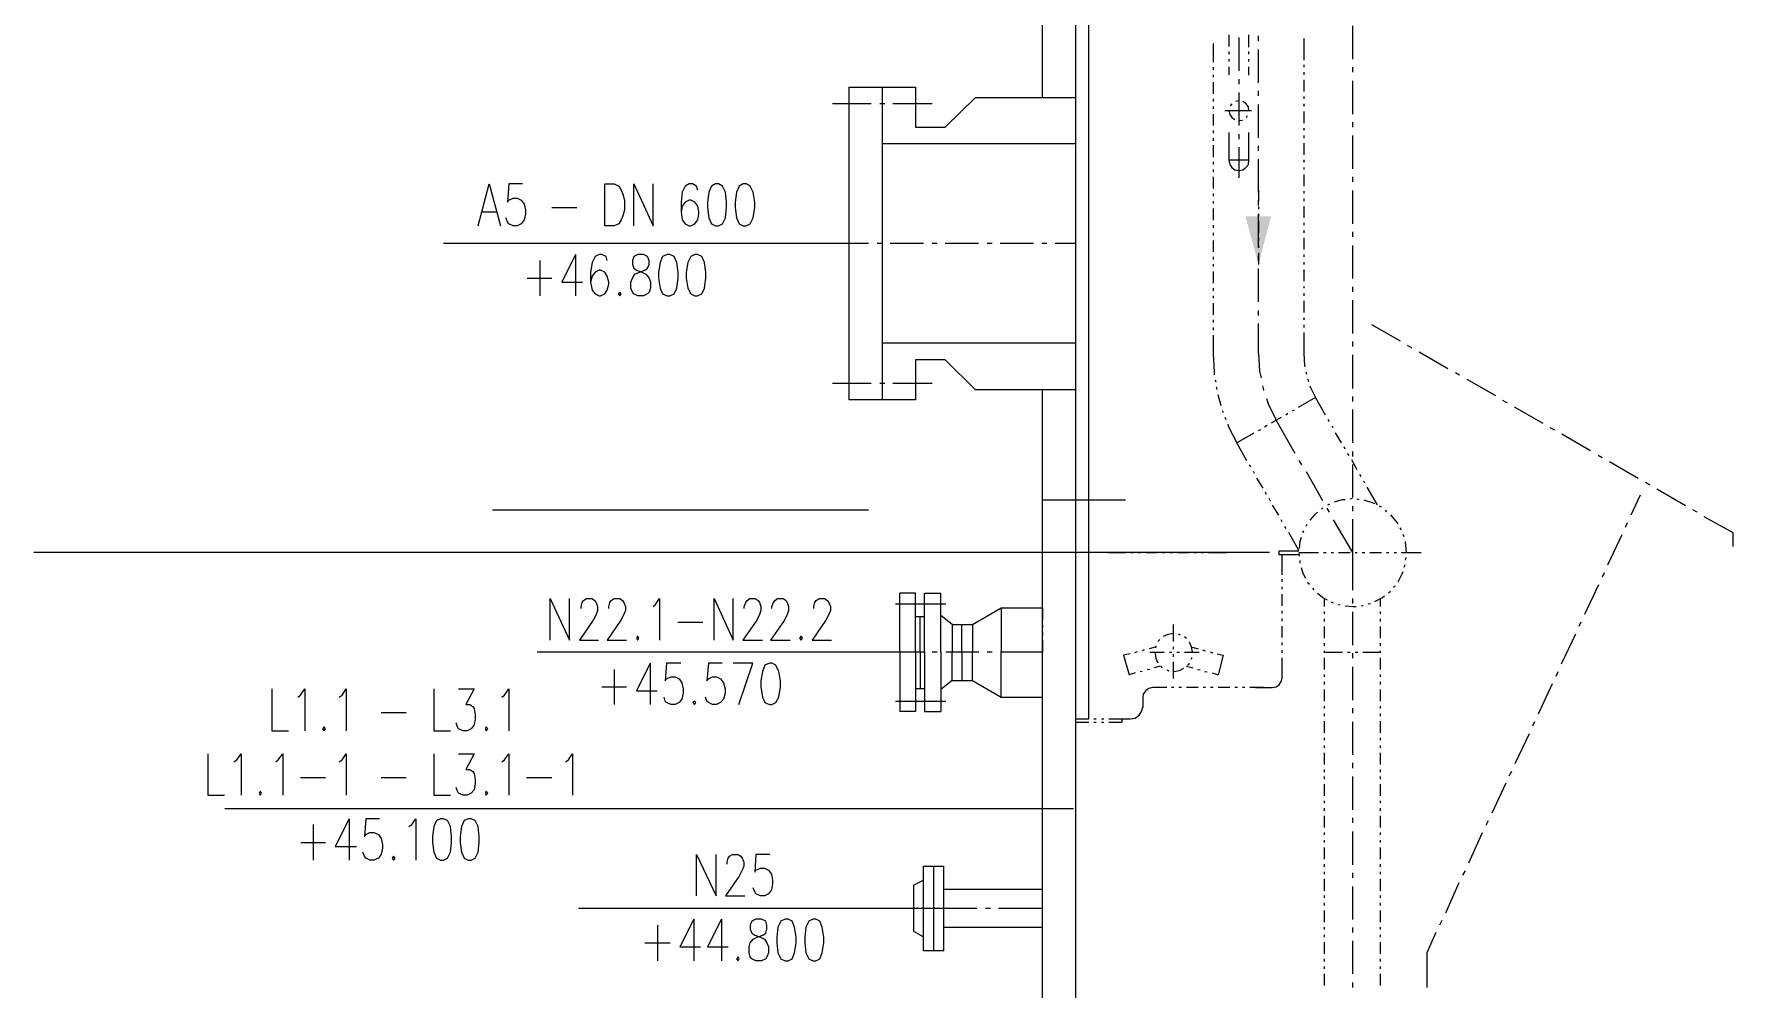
# Model space of a CAD drawing. Header units: millimetres. Extents: x 0 to 588, y 0 to 874.
# Drawn here: x 49.3 to 120.7, y 185.8 to 226 of the extents above; entities that cross this region are included whole.
import ezdxf

# ---------------------------------------------------------------- set-up
doc = ezdxf.new("R2010")
doc.units = ezdxf.units.MM
doc.layers.get('0').update_dxf_attribs({"lineweight": 18})

msp = doc.modelspace()

# ---------------------------------------------------------------- hatches: boundary and pattern name
msp.add_hatch(color=0).paths.add_polyline_path([(100.711, 216.302), (101.24, 218.334), (100.161, 218.334)], flags=0)

# ---------------------------------------------------------------- linework, layer by layer
at = {"color": 0, "lineweight": 0}
for points in [[(93.578, 197.21), (93.578, 381.106)], [(93.028, 177.482), (93.028, 246.719)], [(91.63, 223.329), (91.63, 226.97)], [(104.669, 224.938), (104.669, 226.335)], [(99.462, 225.954), (99.462, 225.467)], [(99.885, 225.848), (99.885, 224.451)], [(100.309, 225.446), (100.309, 225.954)], [(100.711, 225.7), (100.711, 225.912)], [(102.616, 225.806), (102.616, 224.896)], [(98.806, 225.594), (98.806, 224.811)], [(99.462, 225.256), (99.462, 225.15)], [(99.462, 224.938), (99.462, 224.832)], [(100.309, 225.15), (100.309, 225.256)], [(100.309, 224.832), (100.309, 224.938)], [(100.711, 223.943), (100.711, 225.34)], [(98.806, 224.6), (98.806, 224.494)], [(98.806, 224.282), (98.806, 224.176)], [(99.462, 224.621), (99.462, 224.282)], [(100.309, 224.261), (100.309, 224.621)], [(102.616, 224.705), (102.616, 224.6)], [(102.616, 224.388), (102.616, 224.282)], [(104.669, 224.388), (104.669, 224.6)], [(83.502, 223.753), (86.296, 223.753), (86.296, 222.081), (87.545, 222.081), (88.815, 223.329), (93.006, 223.329)], [(83.502, 223.753), (83.502, 210.608)], [(84.9, 223.753), (84.9, 210.608)], [(98.806, 223.964), (98.806, 223.478)], [(99.885, 224.091), (99.885, 223.88)], [(99.885, 223.541), (99.885, 222.144)], [(100.711, 223.393), (100.711, 223.605)], [(102.616, 224.07), (102.616, 223.583)], [(104.669, 222.631), (104.669, 224.028)], [(84.434, 223.054), (82.804, 223.054)], [(85.005, 223.054), (84.794, 223.054)], [(86.995, 223.054), (85.344, 223.054)], [(98.806, 223.266), (98.806, 223.16)], [(98.806, 222.948), (98.806, 222.843)], [(99.293, 222.779), (100.415, 222.779)], [(99.462, 222.779), (99.504, 222.61), (99.589, 222.483), (99.716, 222.398)], [(99.589, 223.054), (99.526, 222.97)], [(99.864, 223.181), (99.758, 223.16)], [(100.309, 222.779), (100.288, 222.927), (100.182, 223.076), (100.055, 223.16)], [(100.309, 222.779), (100.33, 222.779)], [(100.711, 221.636), (100.711, 223.033)], [(102.616, 223.372), (102.616, 223.266)], [(102.616, 223.054), (102.616, 222.948)], [(98.806, 222.631), (98.806, 222.144)], [(99.928, 222.356), (100.034, 222.377)], [(100.203, 222.483), (100.245, 222.567)], [(102.616, 222.737), (102.616, 222.25)], [(104.669, 222.081), (104.669, 222.292)], [(93.006, 221.382), (84.9, 221.382)], [(98.806, 221.933), (98.806, 221.827)], [(98.806, 221.615), (98.806, 221.509)], [(99.462, 221.848), (99.462, 220.684)], [(99.885, 221.784), (99.885, 221.573)], [(100.309, 220.684), (100.309, 221.848)], [(102.616, 222.038), (102.616, 221.933)], [(102.616, 221.721), (102.616, 221.615)], [(102.616, 221.403), (102.616, 220.917)], [(104.669, 220.324), (104.669, 221.721)], [(98.806, 221.319), (98.806, 220.811)], [(98.806, 220.62), (98.806, 220.514)], [(99.885, 221.234), (99.885, 219.943)], [(100.711, 221.086), (100.711, 221.298)], [(100.711, 219.329), (100.711, 220.726)], [(102.616, 220.705), (102.616, 220.599)], [(98.806, 220.303), (98.806, 220.197)], [(98.806, 219.985), (98.806, 219.498)], [(102.616, 220.387), (102.616, 220.303)], [(102.616, 220.091), (102.616, 219.604)], [(104.669, 219.774), (104.669, 219.985)], [(67.924, 217.932), (68.389, 219.689), (68.855, 217.932)], [(69.787, 219.689), (69.215, 219.689), (69.151, 218.927), (69.215, 219.012), (69.384, 219.096), (69.554, 219.096), (69.723, 219.012), (69.85, 218.842), (69.913, 218.609), (69.913, 218.44), (69.85, 218.186), (69.723, 218.017), (69.554, 217.932), (69.384, 217.932), (69.215, 218.017), (69.151, 218.101), (69.088, 218.271)], [(74.464, 217.932), (74.464, 219.689), (75.269, 217.932), (75.269, 219.689)], [(77.153, 219.435), (77.089, 219.604), (76.92, 219.689), (76.793, 219.689), (76.623, 219.604), (76.496, 219.35), (76.454, 218.927), (76.454, 218.525), (76.496, 218.186), (76.623, 218.017), (76.793, 217.932), (76.856, 217.932), (77.025, 218.017), (77.153, 218.186), (77.195, 218.44), (77.195, 218.525), (77.153, 218.757), (77.025, 218.927), (76.856, 219.012), (76.793, 219.012), (76.623, 218.927), (76.496, 218.757), (76.454, 218.525)], [(98.806, 219.287), (98.806, 219.181)], [(100.711, 219.435), (100.711, 218.948)], [(102.616, 219.393), (102.616, 219.287)], [(104.669, 218.017), (104.669, 219.414)], [(68.093, 218.525), (68.686, 218.525)], [(71.014, 218.694), (72.073, 218.694)], [(98.806, 218.969), (98.806, 218.863)], [(98.806, 218.652), (98.806, 218.165)], [(100.711, 218.779), (100.711, 218.99)], [(100.711, 218.736), (100.711, 218.631)], [(102.616, 219.075), (102.616, 218.969)], [(102.616, 218.757), (102.616, 218.271)], [(98.806, 217.953), (98.806, 217.847)], [(100.711, 218.44), (100.711, 218.334)], [(100.711, 217.022), (100.711, 218.419)], [(100.711, 218.123), (100.711, 217.636)], [(102.616, 218.059), (102.616, 217.953)], [(83.502, 217.191), (66.463, 217.191)], [(84.328, 217.191), (83.502, 217.191)], [(84.9, 217.191), (84.688, 217.191)], [(86.635, 217.191), (85.238, 217.191)], [(87.207, 217.191), (86.995, 217.191)], [(88.942, 217.191), (87.545, 217.191)], [(89.514, 217.191), (89.302, 217.191)], [(91.249, 217.191), (89.853, 217.191)], [(91.821, 217.191), (91.609, 217.191)], [(93.006, 217.191), (92.16, 217.191)], [(98.806, 217.636), (98.806, 217.53)], [(98.806, 217.318), (98.806, 216.831)], [(100.711, 217.424), (100.711, 217.318)], [(100.711, 217.107), (100.711, 217.001)], [(102.616, 217.742), (102.616, 217.636)], [(102.616, 217.424), (102.616, 216.937)], [(104.669, 217.466), (104.669, 217.678)], [(104.669, 215.709), (104.669, 217.107)], [(70.506, 216.471), (70.506, 214.99)], [(72.009, 216.726), (71.438, 215.561), (72.305, 215.561)], [(72.009, 216.726), (72.009, 214.99)], [(73.343, 216.471), (73.3, 216.641), (73.11, 216.726), (73.004, 216.726), (72.835, 216.641), (72.707, 216.387), (72.644, 215.985), (72.644, 215.561), (72.707, 215.223), (72.835, 215.075), (73.004, 214.99), (73.067, 214.99), (73.237, 215.075), (73.343, 215.223), (73.406, 215.477), (73.406, 215.561), (73.343, 215.815), (73.237, 215.985), (73.067, 216.069), (73.004, 216.069), (72.835, 215.985), (72.707, 215.815), (72.644, 215.561)], [(98.806, 216.62), (98.806, 216.514)], [(100.711, 216.789), (100.711, 216.302)], [(100.711, 216.471), (100.711, 216.683)], [(102.616, 216.726), (102.616, 216.62)], [(102.616, 216.408), (102.616, 216.302)], [(69.977, 215.731), (71.014, 215.731)], [(98.806, 216.323), (98.806, 216.218)], [(98.806, 216.006), (98.806, 215.519)], [(100.711, 214.736), (100.711, 216.133)], [(102.616, 216.09), (102.616, 215.604)], [(98.806, 215.307), (98.806, 215.202)], [(98.806, 214.99), (98.806, 214.884)], [(102.616, 215.392), (102.616, 215.307)], [(102.616, 215.096), (102.616, 214.99)], [(104.669, 215.159), (104.669, 215.371)], [(98.806, 214.672), (98.806, 214.185)], [(100.711, 214.164), (100.711, 214.376)], [(102.616, 214.778), (102.616, 214.291)], [(104.669, 213.402), (104.669, 214.799)], [(98.806, 213.974), (98.806, 213.868)], [(98.806, 213.656), (98.806, 213.55)], [(100.711, 212.556), (100.711, 213.826)], [(102.616, 214.08), (102.616, 213.974)], [(102.616, 213.762), (102.616, 213.656)], [(106.68, 213.085), (105.474, 213.762)], [(93.006, 213), (84.9, 213)], [(98.806, 213.339), (98.806, 212.556)], [(102.616, 213.445), (102.616, 212.556)], [(104.669, 212.852), (104.669, 213.064)], [(107.167, 212.788), (106.976, 212.894)], [(86.296, 212.302), (86.296, 210.608)], [(87.545, 212.302), (86.296, 212.302)], [(87.545, 212.302), (88.815, 211.032)], [(98.806, 212.556), (98.848, 211.773), (98.848, 211.667)], [(100.711, 212.556), (100.753, 211.815), (100.817, 211.54)], [(102.616, 212.556), (102.637, 212.069), (102.658, 212.005)], [(104.669, 211.095), (104.669, 212.513)], [(108.67, 211.921), (107.463, 212.619)], [(98.891, 211.455), (98.912, 211.37)], [(102.701, 211.794), (102.722, 211.688)], [(102.764, 211.497), (102.806, 211.392)], [(109.156, 211.645), (108.987, 211.751)], [(110.68, 210.778), (109.474, 211.476)], [(84.434, 211.307), (82.804, 211.307)], [(85.005, 211.307), (84.794, 211.307)], [(86.995, 211.307), (85.344, 211.307)], [(93.006, 211.032), (88.815, 211.032)], [(91.63, 178.583), (91.63, 211.032)], [(98.933, 211.159), (98.954, 211.053)], [(98.996, 210.841), (99.124, 210.375)], [(100.88, 211.201), (100.901, 211.095), (100.923, 211.011)], [(101.05, 210.672), (101.134, 210.418), (101.452, 209.762)], [(103.103, 210.714), (102.383, 210.291)], [(102.87, 211.201), (102.891, 211.137), (103.103, 210.714)], [(103.526, 209.973), (103.103, 210.714)], [(104.669, 210.545), (104.669, 210.756)], [(86.296, 210.608), (83.502, 210.608)], [(99.187, 210.164), (99.229, 210.079)], [(101.939, 210.037), (101.854, 209.973)], [(102.214, 210.185), (102.129, 210.143)], [(104.669, 208.809), (104.669, 210.206)], [(111.167, 210.481), (110.977, 210.587)], [(112.67, 209.613), (111.464, 210.312)], [(99.293, 209.889), (99.335, 209.783)], [(99.42, 209.592), (99.441, 209.508), (99.801, 208.809)], [(100.52, 209.211), (99.801, 208.809)], [(100.796, 209.359), (100.69, 209.317)], [(101.071, 209.529), (100.965, 209.465)], [(101.663, 209.868), (101.24, 209.635)], [(102.256, 208.365), (101.452, 209.762)], [(103.695, 209.698), (103.632, 209.783)], [(103.844, 209.423), (103.801, 209.508)], [(104.204, 208.809), (103.95, 209.232)], [(113.157, 209.338), (112.966, 209.444)], [(100.224, 208.047), (99.801, 208.809)], [(104.352, 208.534), (104.309, 208.64)], [(114.66, 208.47), (113.453, 209.169)], [(100.394, 207.793), (100.33, 207.878)], [(102.531, 207.878), (102.425, 208.068)], [(104.521, 208.28), (104.457, 208.365)], [(104.86, 207.666), (104.627, 208.089)], [(104.669, 208.238), (104.669, 208.449)], [(104.669, 206.502), (104.669, 207.899)], [(115.147, 208.174), (114.977, 208.28)], [(116.671, 207.306), (115.464, 208.005)], [(100.542, 207.518), (100.499, 207.603)], [(100.901, 206.904), (100.647, 207.327)], [(103.42, 206.375), (102.722, 207.582)], [(105.029, 207.391), (104.966, 207.476)], [(105.177, 207.116), (105.135, 207.201)], [(117.157, 207.031), (116.967, 207.137)], [(91.63, 206.417), (95.123, 206.417)], [(101.05, 206.629), (101.007, 206.735)], [(101.219, 206.354), (101.156, 206.46)], [(104.352, 206.417), (104.225, 206.417), (103.886, 206.311)], [(104.648, 206.46), (104.542, 206.439)], [(104.944, 206.417), (104.86, 206.439)], [(105.6, 206.248), (105.537, 206.269), (105.156, 206.396)], [(105.706, 206.206), (105.283, 206.946)], [(116.755, 206.608), (116.353, 205.761)], [(118.66, 206.163), (117.454, 206.862)], [(68.516, 205.994), (84.328, 205.994)], [(101.558, 205.761), (101.304, 206.185)], [(103.188, 205.888), (103.061, 205.782), (102.87, 205.549)], [(103.42, 206.079), (103.357, 206.015)], [(103.695, 205.888), (103.59, 206.058)], [(103.695, 206.227), (103.611, 206.185)], [(104.669, 205.93), (104.669, 206.142)], [(105.876, 206.1), (105.791, 206.142)], [(106.109, 205.909), (106.045, 205.973)], [(106.574, 205.401), (106.553, 205.444), (106.278, 205.782)], [(119.147, 205.888), (118.957, 205.994)], [(120.65, 205.02), (119.444, 205.698)], [(101.706, 205.486), (101.663, 205.571)], [(101.875, 205.211), (101.812, 205.296)], [(102.404, 204.28), (101.981, 205.042)], [(102.616, 205.105), (102.574, 205.063), (102.574, 205.02)], [(102.743, 205.38), (102.701, 205.296)], [(104.669, 202.607), (104.669, 204.195), (103.865, 205.571)], [(104.669, 204.195), (104.669, 205.592)], [(106.722, 205.147), (106.659, 205.232)], [(106.828, 204.851), (106.786, 204.957)], [(115.972, 204.936), (115.379, 203.666)], [(116.205, 205.444), (116.12, 205.253)], [(120.65, 204.449), (120.65, 205.02)], [(101.177, 204.195), (49.255, 204.195)], [(97.494, 204.195), (56.24, 204.195)], [(94.382, 204.195), (95.123, 204.195)], [(95.335, 204.195), (95.441, 204.195)], [(95.652, 204.195), (95.758, 204.195)], [(95.97, 204.195), (96.457, 204.195)], [(96.668, 204.195), (96.774, 204.195)], [(96.986, 204.195), (97.091, 204.195)], [(97.303, 204.195), (97.79, 204.195)], [(98.002, 204.195), (98.108, 204.195)], [(98.298, 204.195), (98.404, 204.195)], [(98.615, 204.195), (99.377, 204.195)], [(101.558, 204.258), (101.558, 204.11), (102.404, 204.11)], [(102.404, 204.258), (101.558, 204.258)], [(102.404, 204.195), (103.23, 204.195)], [(102.51, 204.83), (102.447, 204.639), (102.425, 204.364)], [(103.442, 204.195), (103.547, 204.195)], [(103.759, 204.195), (103.865, 204.195)], [(104.076, 204.195), (104.563, 204.195)], [(104.775, 204.195), (104.86, 204.195)], [(105.071, 204.195), (105.177, 204.195)], [(105.389, 204.195), (105.876, 204.195)], [(106.087, 204.195), (106.193, 204.195)], [(106.405, 204.195), (106.511, 204.195)], [(106.722, 204.195), (107.548, 204.195)], [(106.934, 204.195), (106.892, 204.639), (106.871, 204.661)], [(106.934, 204.195), (106.955, 204.195)], [(101.706, 203.263), (101.706, 204.11)], [(101.769, 204.11), (101.79, 204.11)], [(102.404, 204.153), (102.425, 204.047)], [(102.447, 203.856), (102.447, 203.75)], [(102.51, 203.56), (102.574, 203.327), (102.68, 203.115)], [(106.828, 203.581), (106.871, 203.687)], [(106.892, 203.877), (106.913, 203.983)], [(101.706, 202.967), (101.706, 203.073)], [(102.785, 202.946), (102.785, 202.925), (102.849, 202.861)], [(106.384, 202.734), (106.447, 202.798)], [(106.574, 202.967), (106.765, 203.327), (106.786, 203.391)], [(114.999, 202.84), (114.406, 201.591)], [(115.231, 203.348), (115.147, 203.158)], [(70.951, 200.512), (70.951, 202.269), (71.755, 200.512), (71.755, 202.269)], [(72.242, 201.845), (72.242, 201.93), (72.284, 202.099), (72.348, 202.184), (72.475, 202.269), (72.707, 202.269), (72.813, 202.184), (72.877, 202.099), (72.94, 201.93), (72.94, 201.761), (72.877, 201.591), (72.75, 201.358), (72.178, 200.512), (72.983, 200.512)], [(73.406, 201.845), (73.406, 201.93), (73.448, 202.099), (73.512, 202.184), (73.639, 202.269), (73.872, 202.269), (73.978, 202.184), (74.041, 202.099), (74.105, 201.93), (74.105, 201.761), (74.041, 201.591), (73.914, 201.358), (73.343, 200.512), (74.147, 200.512)], [(75.269, 201.93), (75.374, 202.015), (75.544, 202.269), (75.544, 200.512)], [(77.83, 200.512), (77.83, 202.269), (78.634, 200.512), (78.634, 202.269)], [(79.1, 201.845), (79.1, 201.93), (79.163, 202.099), (79.227, 202.184), (79.333, 202.269), (79.566, 202.269), (79.692, 202.184), (79.735, 202.099), (79.798, 201.93), (79.798, 201.761), (79.735, 201.591), (79.629, 201.358), (79.036, 200.512), (79.862, 200.512)], [(80.264, 201.845), (80.264, 201.93), (80.328, 202.099), (80.391, 202.184), (80.497, 202.269), (80.73, 202.269), (80.857, 202.184), (80.899, 202.099), (80.963, 201.93), (80.963, 201.761), (80.899, 201.591), (80.793, 201.358), (80.201, 200.512), (81.026, 200.512)], [(82.021, 201.845), (82.021, 201.93), (82.063, 202.099), (82.127, 202.184), (82.254, 202.269), (82.487, 202.269), (82.592, 202.184), (82.656, 202.099), (82.719, 201.93), (82.719, 201.761), (82.656, 201.591), (82.529, 201.358), (81.957, 200.512), (82.762, 200.512)], [(85.64, 200.004), (85.64, 202.48)], [(86.296, 200.004), (86.296, 202.48), (85.64, 202.48)], [(86.677, 200.004), (86.677, 202.48), (87.355, 202.48)], [(87.355, 200.004), (87.355, 202.48)], [(101.706, 202.65), (101.706, 202.756)], [(101.706, 201.951), (101.706, 202.438)], [(102.976, 202.692), (103.039, 202.629)], [(103.188, 202.48), (103.42, 202.311), (103.59, 202.205)], [(103.484, 201.93), (103.484, 202.248)], [(103.759, 202.12), (103.844, 202.078)], [(104.669, 202.057), (104.669, 202.269)], [(105.325, 202.036), (105.41, 202.057)], [(105.6, 202.142), (105.918, 202.311), (106.003, 202.375)], [(105.833, 201.93), (105.833, 202.248)], [(106.172, 202.501), (106.257, 202.565)], [(85.45, 202.036), (87.567, 202.036)], [(86.296, 201.507), (86.677, 201.507)], [(86.487, 200.004), (86.487, 201.507)], [(87.842, 201.168), (87.355, 201.549)], [(87.842, 201.168), (88.688, 201.168), (89.895, 201.867), (91.63, 201.867)], [(89.895, 201.867), (89.895, 200.004)], [(91.63, 201.867), (91.63, 201.358)], [(101.706, 201.634), (101.706, 201.739)], [(101.706, 201.316), (101.706, 201.422)], [(103.484, 201.613), (103.484, 201.718)], [(103.484, 201.295), (103.484, 201.401)], [(104.055, 202.015), (104.14, 201.994)], [(104.352, 201.951), (104.669, 201.93), (104.817, 201.93)], [(104.669, 200.3), (104.669, 201.697)], [(105.029, 201.951), (105.114, 201.972)], [(105.833, 201.613), (105.833, 201.718)], [(105.833, 201.295), (105.833, 201.401)], [(76.306, 201.274), (77.364, 201.274)], [(87.842, 201.168), (87.842, 200.004)], [(88.244, 200.004), (88.244, 201.168)], [(88.688, 201.168), (88.688, 200.004)], [(91.63, 201.147), (91.63, 201.041)], [(91.63, 200.829), (91.63, 200.724)], [(97.134, 200.787), (96.901, 200.745), (96.71, 200.66)], [(97.134, 200.448), (97.134, 201.168)], [(97.43, 200.724), (97.346, 200.766)], [(97.684, 200.575), (97.621, 200.639), (97.6, 200.639)], [(101.706, 200.618), (101.706, 201.105)], [(103.484, 200.596), (103.484, 201.083)], [(105.833, 200.596), (105.833, 201.083)], [(114.025, 200.766), (113.432, 199.496)], [(114.258, 201.274), (114.173, 201.083)], [(85.64, 200.004), (70.4, 200.004)], [(86.656, 200.004), (84.9, 200.004)], [(85.64, 200.004), (85.64, 197.506)], [(86.296, 200.004), (86.296, 197.506), (85.64, 197.506)], [(86.487, 200.004), (86.487, 198.48)], [(86.677, 200.004), (86.677, 197.506), (87.355, 197.506)], [(87.207, 200.004), (86.995, 200.004)], [(87.355, 200.004), (87.355, 197.506)], [(88.963, 200.004), (87.567, 200.004)], [(87.842, 198.819), (87.842, 200.004)], [(88.244, 200.004), (88.244, 198.819)], [(88.688, 198.819), (88.688, 200.004)], [(89.514, 200.004), (89.302, 200.004)], [(91.63, 200.004), (89.874, 200.004)], [(89.895, 198.12), (89.895, 200.004)], [(91.63, 200.512), (91.63, 200.004)], [(91.63, 199.475), (91.63, 200.004)], [(95.314, 199.94), (95.038, 199.877)], [(95.61, 200.025), (95.504, 199.983)], [(95.906, 200.11), (95.822, 200.067)], [(96.372, 200.215), (96.118, 200.152)], [(96.139, 200.004), (96.753, 200.004)], [(96.351, 200.004), (96.393, 199.75), (96.478, 199.559)], [(96.393, 200.279), (96.393, 200.237), (96.372, 200.194)], [(96.562, 200.533), (96.499, 200.47), (96.499, 200.448)], [(96.965, 200.004), (97.07, 200.004)], [(97.134, 200.131), (97.134, 200.237)], [(97.134, 199.813), (97.134, 199.919)], [(97.282, 200.004), (97.388, 200.004)], [(97.6, 200.004), (98.213, 200.004)], [(97.938, 200.004), (97.896, 200.237), (97.811, 200.427)], [(97.917, 200.215), (98.171, 200.152)], [(97.938, 200.004), (97.959, 200.004)], [(98.362, 200.11), (98.467, 200.067)], [(98.679, 200.025), (98.785, 199.983)], [(98.975, 199.94), (99.229, 199.877)], [(101.706, 200.3), (101.706, 200.406)], [(101.706, 199.983), (101.706, 200.089)], [(103.484, 200.279), (103.484, 200.385)], [(103.484, 199.983), (103.484, 200.067)], [(103.484, 200.004), (104.246, 200.004)], [(104.457, 200.004), (104.563, 200.004)], [(104.669, 199.75), (104.669, 199.962)], [(104.775, 200.004), (104.881, 200.004)], [(105.093, 200.004), (105.833, 200.004)], [(105.833, 200.279), (105.833, 200.385)], [(105.833, 199.983), (105.833, 200.067)], [(73.639, 199.284), (73.639, 197.803)], [(75.142, 199.538), (74.57, 198.374), (75.438, 198.374)], [(75.142, 199.538), (75.142, 197.803)], [(76.433, 199.538), (75.84, 199.538), (75.777, 198.797), (75.84, 198.882), (76.01, 198.967), (76.2, 198.967), (76.369, 198.882), (76.475, 198.713), (76.539, 198.459), (76.539, 198.289), (76.475, 198.035), (76.369, 197.887), (76.2, 197.803), (76.01, 197.803), (75.84, 197.887), (75.777, 197.951), (75.734, 198.12)], [(78.168, 199.538), (77.597, 199.538), (77.534, 198.797), (77.597, 198.882), (77.766, 198.967), (77.936, 198.967), (78.105, 198.882), (78.232, 198.713), (78.296, 198.459), (78.296, 198.289), (78.232, 198.035), (78.105, 197.887), (77.936, 197.803), (77.766, 197.803), (77.597, 197.887), (77.534, 197.951), (77.47, 198.12)], [(78.867, 197.803), (79.46, 199.538), (78.634, 199.538)], [(91.63, 199.157), (91.63, 199.263)], [(95.038, 199.877), (95.271, 199.051)], [(95.822, 199.2), (95.737, 199.178)], [(96.139, 199.284), (96.033, 199.263)], [(96.584, 199.411), (96.329, 199.348)], [(96.605, 199.411), (96.668, 199.348)], [(96.859, 199.263), (96.943, 199.221)], [(97.134, 198.903), (97.134, 199.602)], [(97.134, 199.2), (97.388, 199.242), (97.578, 199.327)], [(97.684, 199.411), (97.959, 199.348)], [(97.727, 199.453), (97.79, 199.517), (97.79, 199.538)], [(97.875, 199.708), (97.917, 199.792)], [(98.15, 199.284), (98.256, 199.263)], [(98.446, 199.2), (98.552, 199.178)], [(99.229, 199.877), (99.018, 199.051)], [(101.706, 198.924), (101.706, 199.771)], [(103.484, 199.284), (103.484, 199.771)], [(104.669, 197.993), (104.669, 199.39)], [(105.833, 199.284), (105.833, 199.771)], [(73.11, 198.543), (74.147, 198.543)], [(86.296, 198.48), (86.677, 198.48)], [(87.842, 198.819), (87.355, 198.438)], [(87.842, 198.819), (88.688, 198.819), (89.895, 198.12), (91.63, 198.12)], [(91.63, 198.84), (91.63, 198.946)], [(91.63, 198.12), (91.63, 198.628)], [(95.525, 199.136), (95.271, 199.051)], [(96.266, 198.522), (96.097, 198.48), (95.97, 198.395), (95.864, 198.247), (95.843, 198.099)], [(96.859, 198.522), (96.266, 198.522)], [(97.155, 198.522), (97.049, 198.522)], [(97.472, 198.522), (97.367, 198.522)], [(98.171, 198.522), (97.684, 198.522)], [(98.489, 198.522), (98.383, 198.522)], [(98.806, 198.522), (98.7, 198.522)], [(98.764, 199.136), (99.018, 199.051)], [(99.504, 198.522), (99.018, 198.522)], [(99.822, 198.522), (99.716, 198.522)], [(100.139, 198.522), (100.034, 198.522)], [(100.923, 198.522), (100.351, 198.522)], [(100.584, 198.522), (101.282, 198.522)], [(101.282, 198.522), (101.452, 198.543), (101.579, 198.628), (101.663, 198.776), (101.706, 198.924)], [(103.484, 198.967), (103.484, 199.072)], [(103.484, 198.649), (103.484, 198.755)], [(105.833, 198.967), (105.833, 199.072)], [(105.833, 198.649), (105.833, 198.755)], [(113.051, 198.67), (112.459, 197.4)], [(113.284, 199.178), (113.199, 198.988)], [(59.245, 198.459), (59.245, 196.702), (59.944, 196.702)], [(60.346, 198.12), (60.452, 198.205), (60.642, 198.459), (60.642, 196.702)], [(62.082, 198.12), (62.209, 198.205), (62.378, 198.459), (62.378, 196.702)], [(66.061, 198.459), (66.061, 196.702), (66.76, 196.702)], [(67.098, 198.459), (67.754, 198.459), (67.395, 197.803), (67.564, 197.803), (67.691, 197.718), (67.754, 197.633), (67.797, 197.379), (67.797, 197.21), (67.754, 196.956), (67.627, 196.786), (67.458, 196.702), (67.289, 196.702), (67.098, 196.786), (67.056, 196.871), (66.993, 197.041)], [(68.919, 198.12), (69.025, 198.205), (69.215, 198.459), (69.215, 196.702)], [(85.45, 197.951), (87.567, 197.951)], [(95.843, 198.099), (95.843, 197.697)], [(103.484, 197.951), (103.484, 198.438)], [(105.833, 197.951), (105.833, 198.438)], [(63.839, 197.464), (64.897, 197.464)], [(93.028, 197.21), (93.578, 197.21)], [(93.028, 197.062), (93.578, 197.062)], [(93.79, 197.21), (93.895, 197.21)], [(93.79, 197.062), (93.895, 197.062)], [(94.107, 197.21), (94.213, 197.21)], [(94.107, 197.062), (94.213, 197.062)], [(94.424, 197.062), (94.975, 197.062), (94.975, 197.21)], [(94.424, 197.21), (94.975, 197.21)], [(94.552, 197.21), (95.335, 197.21), (95.525, 197.231), (95.695, 197.358), (95.8, 197.506), (95.843, 197.697)], [(103.484, 197.633), (103.484, 197.739)], [(103.484, 197.316), (103.484, 197.422)], [(103.484, 196.617), (103.484, 197.104)], [(104.669, 197.443), (104.669, 197.654)], [(104.669, 195.686), (104.669, 197.083)], [(105.833, 197.633), (105.833, 197.739)], [(105.833, 197.316), (105.833, 197.422)], [(105.833, 196.617), (105.833, 197.104)], [(112.31, 197.083), (112.226, 196.892)], [(103.484, 196.3), (103.484, 196.405)], [(105.833, 196.3), (105.833, 196.405)], [(112.078, 196.575), (111.485, 195.305)], [(56.557, 195.728), (56.557, 193.993), (57.256, 193.993)], [(57.658, 195.389), (57.785, 195.474), (57.954, 195.728), (57.954, 193.993)], [(59.415, 195.389), (59.521, 195.474), (59.711, 195.728), (59.711, 193.993)], [(62.082, 195.389), (62.209, 195.474), (62.378, 195.728), (62.378, 193.993)], [(66.061, 195.728), (66.061, 193.993), (66.76, 193.993)], [(67.098, 195.728), (67.754, 195.728), (67.395, 195.072), (67.564, 195.072), (67.691, 194.987), (67.754, 194.903), (67.797, 194.649), (67.797, 194.479), (67.754, 194.225), (67.627, 194.077), (67.458, 193.993), (67.289, 193.993), (67.098, 194.077), (67.056, 194.162), (66.993, 194.31)], [(68.919, 195.389), (69.025, 195.474), (69.215, 195.728), (69.215, 193.993)], [(71.586, 195.389), (71.713, 195.474), (71.882, 195.728), (71.882, 193.993)], [(103.484, 195.982), (103.484, 196.088)], [(103.484, 195.284), (103.484, 195.77)], [(105.833, 195.982), (105.833, 196.088)], [(105.833, 195.284), (105.833, 195.77)], [(103.484, 194.966), (103.484, 195.072)], [(104.669, 195.136), (104.669, 195.347)], [(105.833, 194.966), (105.833, 195.072)], [(111.337, 194.987), (111.231, 194.797)], [(60.452, 194.733), (61.51, 194.733)], [(63.839, 194.733), (64.897, 194.733)], [(69.956, 194.733), (71.014, 194.733)], [(103.484, 194.67), (103.484, 194.776)], [(103.484, 193.971), (103.484, 194.458)], [(104.669, 193.379), (104.669, 194.776)], [(105.833, 194.67), (105.833, 194.776)], [(105.833, 193.971), (105.833, 194.458)], [(111.104, 194.5), (110.511, 193.231)], [(103.484, 193.654), (103.484, 193.76)], [(105.833, 193.654), (105.833, 193.76)], [(92.943, 193.421), (57.277, 193.421)], [(62.505, 192.998), (61.913, 191.833), (62.801, 191.833)], [(62.505, 192.998), (62.505, 191.262)], [(63.775, 192.998), (63.204, 192.998), (63.14, 192.257), (63.204, 192.341), (63.373, 192.426), (63.542, 192.426), (63.733, 192.341), (63.839, 192.172), (63.902, 191.918), (63.902, 191.77), (63.839, 191.516), (63.733, 191.347), (63.542, 191.262), (63.373, 191.262), (63.204, 191.347), (63.14, 191.431), (63.077, 191.601)], [(65.003, 192.68), (65.13, 192.765), (65.299, 192.998), (65.299, 191.262)], [(103.484, 193.336), (103.484, 193.442)], [(103.484, 192.638), (103.484, 193.125)], [(104.669, 192.828), (104.669, 193.04)], [(105.833, 193.336), (105.833, 193.442)], [(105.833, 192.638), (105.833, 193.125)], [(110.363, 192.913), (110.257, 192.722)], [(60.981, 192.765), (60.981, 191.262)], [(103.484, 192.32), (103.484, 192.426)], [(103.484, 192.003), (103.484, 192.109)], [(104.669, 191.071), (104.669, 192.469)], [(105.833, 192.32), (105.833, 192.426)], [(105.833, 192.003), (105.833, 192.109)], [(110.109, 192.405), (109.537, 191.135)], [(60.473, 192.003), (61.51, 192.003)], [(77.089, 189.759), (77.089, 191.495), (77.915, 189.759), (77.915, 191.495)], [(78.38, 191.093), (78.38, 191.177), (78.422, 191.347), (78.486, 191.431), (78.613, 191.495), (78.846, 191.495), (78.952, 191.431), (79.015, 191.347), (79.079, 191.177), (79.079, 191.008), (79.015, 190.839), (78.888, 190.585), (78.317, 189.759), (79.121, 189.759)], [(80.179, 191.495), (79.587, 191.495), (79.544, 190.754), (79.587, 190.839), (79.777, 190.923), (79.947, 190.923), (80.116, 190.839), (80.243, 190.669), (80.285, 190.415), (80.285, 190.267), (80.243, 190.013), (80.116, 189.844), (79.947, 189.759), (79.777, 189.759), (79.587, 189.844), (79.544, 189.929), (79.481, 190.098)], [(103.484, 191.304), (103.484, 191.791)], [(105.833, 191.304), (105.833, 191.791)], [(86.635, 191.008), (87.482, 191.008)], [(86.635, 187.452), (86.635, 191.008)], [(87.058, 191.008), (87.058, 187.452)], [(87.482, 187.452), (87.482, 191.008)], [(103.484, 190.987), (103.484, 191.093)], [(103.484, 190.669), (103.484, 190.775)], [(104.669, 190.521), (104.669, 190.733)], [(105.833, 190.987), (105.833, 191.093)], [(105.833, 190.669), (105.833, 190.775)], [(109.389, 190.817), (109.284, 190.627)], [(86.212, 190.204), (86.635, 190.415)], [(86.212, 190.204), (86.212, 188.278), (86.635, 188.045)], [(91.588, 190.034), (87.482, 190.034)], [(103.484, 189.971), (103.484, 190.479)], [(104.669, 188.764), (104.669, 190.161)], [(105.833, 189.971), (105.833, 190.479)], [(109.135, 190.31), (108.564, 189.04)], [(87.058, 189.23), (72.136, 189.23)], [(88.879, 189.23), (87.058, 189.23)], [(89.45, 189.23), (89.239, 189.23)], [(91.63, 189.23), (89.789, 189.23)], [(103.484, 189.674), (103.484, 189.78)], [(103.484, 189.357), (103.484, 189.463)], [(105.833, 189.674), (105.833, 189.78)], [(105.833, 189.357), (105.833, 189.463)], [(75.459, 188.531), (75.459, 187.029)], [(76.983, 188.786), (76.391, 187.621), (77.258, 187.621)], [(76.983, 188.786), (76.983, 187.029)], [(78.147, 188.786), (77.555, 187.621), (78.422, 187.621)], [(78.147, 188.786), (78.147, 187.029)], [(103.484, 188.659), (103.484, 189.145)], [(105.833, 188.659), (105.833, 189.145)], [(108.416, 188.722), (108.31, 188.531)], [(74.93, 187.791), (75.988, 187.791)], [(91.588, 188.426), (87.482, 188.426)], [(103.484, 188.341), (103.484, 188.447)], [(103.484, 188.024), (103.484, 188.129)], [(103.484, 187.325), (103.484, 187.812)], [(104.669, 188.214), (104.669, 188.426)], [(104.669, 186.478), (104.669, 187.875)], [(105.833, 188.341), (105.833, 188.447)], [(105.833, 188.024), (105.833, 188.129)], [(105.833, 187.325), (105.833, 187.812)], [(108.162, 188.214), (107.781, 187.367)], [(87.482, 187.452), (86.635, 187.452)], [(103.484, 187.007), (103.484, 187.113)], [(105.833, 187.007), (105.833, 187.113)], [(107.781, 187.367), (107.781, 185.907)], [(103.484, 186.69), (103.484, 186.796)], [(103.484, 185.992), (103.484, 186.478)], [(105.833, 186.69), (105.833, 186.796)], [(105.833, 185.992), (105.833, 186.478)], [(104.669, 185.907), (104.669, 186.119)]]:
    msp.add_lwpolyline(points, dxfattribs=at)
for points in [[(99.462, 220.684), (99.504, 220.514), (99.589, 220.387), (99.716, 220.281), (99.885, 220.26), (100.055, 220.281), (100.182, 220.387), (100.288, 220.514), (100.309, 220.684)], [(73.237, 217.932), (73.237, 219.689), (73.639, 219.689), (73.829, 219.604), (73.935, 219.435), (73.999, 219.266), (74.062, 219.012), (74.062, 218.609), (73.999, 218.355), (73.935, 218.186), (73.829, 218.017), (73.639, 217.932)], [(77.893, 219.689), (77.724, 219.604), (77.618, 219.35), (77.555, 218.927), (77.555, 218.694), (77.618, 218.271), (77.724, 218.017), (77.893, 217.932), (78.02, 217.932), (78.19, 218.017), (78.317, 218.271), (78.359, 218.694), (78.359, 218.927), (78.317, 219.35), (78.19, 219.604), (78.02, 219.689)], [(79.058, 219.689), (78.888, 219.604), (78.782, 219.35), (78.719, 218.927), (78.719, 218.694), (78.782, 218.271), (78.888, 218.017), (79.058, 217.932), (79.184, 217.932), (79.354, 218.017), (79.481, 218.271), (79.544, 218.694), (79.544, 218.927), (79.481, 219.35), (79.354, 219.604), (79.184, 219.689)], [(74.634, 216.726), (74.464, 216.641), (74.401, 216.471), (74.401, 216.302), (74.464, 216.154), (74.57, 216.069), (74.803, 215.985), (74.972, 215.9), (75.099, 215.731), (75.163, 215.561), (75.163, 215.307), (75.099, 215.138), (75.036, 215.075), (74.867, 214.99), (74.634, 214.99), (74.464, 215.075), (74.401, 215.138), (74.337, 215.307), (74.337, 215.561), (74.401, 215.731), (74.507, 215.9), (74.697, 215.985), (74.93, 216.069), (75.036, 216.154), (75.099, 216.302), (75.099, 216.471), (75.036, 216.641), (74.867, 216.726)], [(75.861, 216.726), (75.671, 216.641), (75.565, 216.387), (75.501, 215.985), (75.501, 215.731), (75.565, 215.307), (75.671, 215.075), (75.861, 214.99), (75.967, 214.99), (76.158, 215.075), (76.263, 215.307), (76.327, 215.731), (76.327, 215.985), (76.263, 216.387), (76.158, 216.641), (75.967, 216.726)], [(77.025, 216.726), (76.856, 216.641), (76.729, 216.387), (76.666, 215.985), (76.666, 215.731), (76.729, 215.307), (76.856, 215.075), (77.025, 214.99), (77.131, 214.99), (77.322, 215.075), (77.428, 215.307), (77.491, 215.731), (77.491, 215.985), (77.428, 216.387), (77.322, 216.641), (77.131, 216.726)], [(73.872, 215.138), (73.808, 215.075), (73.872, 214.99), (73.935, 215.075)], [(74.612, 200.681), (74.57, 200.596), (74.612, 200.512), (74.676, 200.596)], [(81.492, 200.681), (81.428, 200.596), (81.492, 200.512), (81.555, 200.596)], [(80.158, 199.538), (79.968, 199.453), (79.862, 199.2), (79.798, 198.797), (79.798, 198.543), (79.862, 198.12), (79.968, 197.887), (80.158, 197.803), (80.264, 197.803), (80.433, 197.887), (80.56, 198.12), (80.624, 198.543), (80.624, 198.797), (80.56, 199.2), (80.433, 199.453), (80.264, 199.538)], [(77.004, 197.951), (76.941, 197.887), (77.004, 197.803), (77.068, 197.887)], [(61.447, 196.871), (61.383, 196.786), (61.447, 196.702), (61.51, 196.786)], [(68.263, 196.871), (68.22, 196.786), (68.263, 196.702), (68.326, 196.786)], [(58.759, 194.162), (58.716, 194.077), (58.759, 193.993), (58.822, 194.077)], [(68.263, 194.162), (68.22, 194.077), (68.263, 193.993), (68.326, 194.077)], [(66.336, 192.998), (66.167, 192.934), (66.061, 192.68), (65.998, 192.257), (65.998, 192.003), (66.061, 191.601), (66.167, 191.347), (66.336, 191.262), (66.463, 191.262), (66.633, 191.347), (66.76, 191.601), (66.802, 192.003), (66.802, 192.257), (66.76, 192.68), (66.633, 192.934), (66.463, 192.998)], [(67.501, 192.998), (67.331, 192.934), (67.225, 192.68), (67.162, 192.257), (67.162, 192.003), (67.225, 191.601), (67.331, 191.347), (67.501, 191.262), (67.627, 191.262), (67.797, 191.347), (67.924, 191.601), (67.966, 192.003), (67.966, 192.257), (67.924, 192.68), (67.797, 192.934), (67.627, 192.998)], [(64.368, 191.431), (64.304, 191.347), (64.368, 191.262), (64.431, 191.347)], [(79.587, 188.786), (79.417, 188.701), (79.354, 188.531), (79.354, 188.362), (79.417, 188.193), (79.544, 188.108), (79.777, 188.024), (79.947, 187.939), (80.052, 187.791), (80.116, 187.621), (80.116, 187.367), (80.052, 187.198), (80.01, 187.113), (79.82, 187.029), (79.587, 187.029), (79.417, 187.113), (79.354, 187.198), (79.311, 187.367), (79.311, 187.621), (79.354, 187.791), (79.481, 187.939), (79.65, 188.024), (79.883, 188.108), (80.01, 188.193), (80.052, 188.362), (80.052, 188.531), (80.01, 188.701), (79.82, 188.786)], [(80.814, 188.786), (80.645, 188.701), (80.518, 188.447), (80.476, 188.024), (80.476, 187.791), (80.518, 187.367), (80.645, 187.113), (80.814, 187.029), (80.941, 187.029), (81.111, 187.113), (81.216, 187.367), (81.28, 187.791), (81.28, 188.024), (81.216, 188.447), (81.111, 188.701), (80.941, 188.786)], [(81.978, 188.786), (81.809, 188.701), (81.682, 188.447), (81.64, 188.024), (81.64, 187.791), (81.682, 187.367), (81.809, 187.113), (81.978, 187.029), (82.106, 187.029), (82.275, 187.113), (82.381, 187.367), (82.444, 187.791), (82.444, 188.024), (82.381, 188.447), (82.275, 188.701), (82.106, 188.786)], [(78.846, 187.198), (78.782, 187.113), (78.846, 187.029), (78.888, 187.113)]]:
    msp.add_lwpolyline(points, close=True, dxfattribs=at)

doc.saveas('drawing.dxf')
